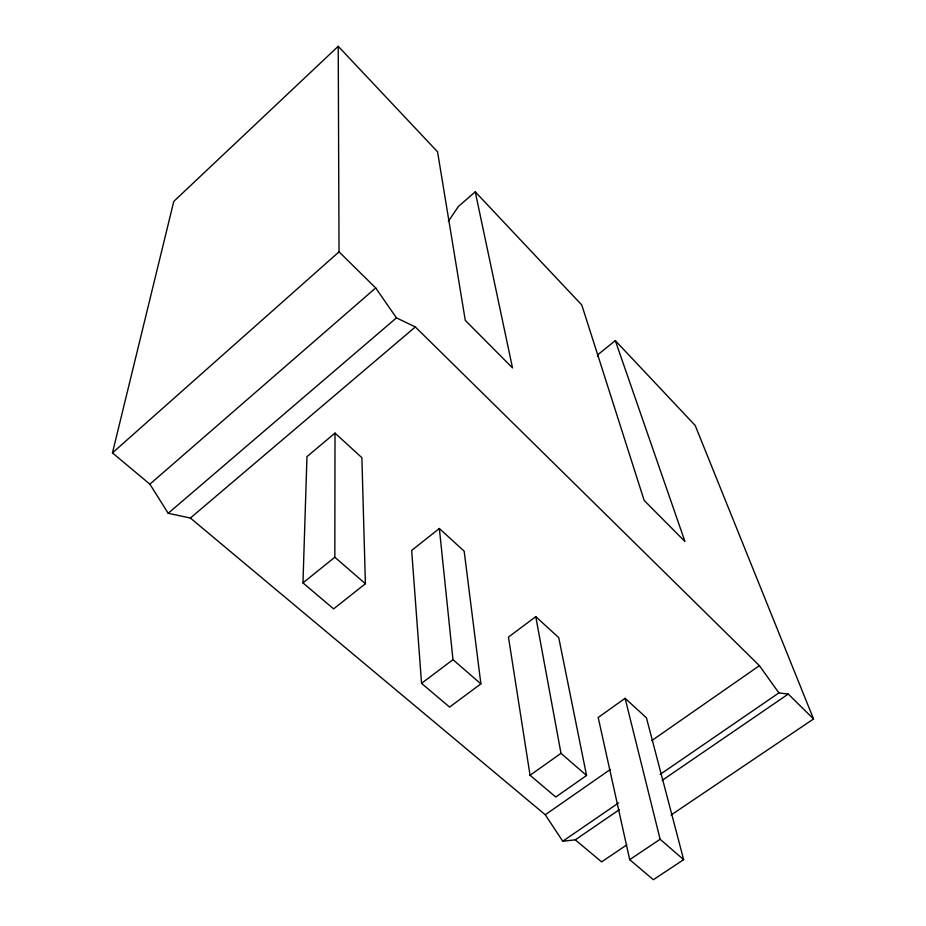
<?xml version="1.0" encoding="UTF-8"?>
<svg xmlns="http://www.w3.org/2000/svg" width="926" height="926" viewBox="0 0 926 926"><rect width="100%" height="100%" fill="white"/><g stroke="black" fill="none" stroke-linecap="round" stroke-linejoin="round"><path stroke-width="1.39" d="M365.4 583.727L334.83 557.232L335.004 433.102L306.969 456.622L302.964 582.905L333.626 608.88L365.4 583.727L361.881 457.687L335.004 433.102M619.297 809.706L575.278 839.836L562.765 841.236L545.264 814.753L190.386 518.039L168.196 513.282L149.873 484.171L112.451 452.883L173.787 201.393L338.221 46.3L437.558 151.818L465.269 320.361L512.518 367.923L475.235 191.821L458.382 206.498L448.358 221.36M597.42 356.255L598.844 353.871L615.327 340.629L695.183 425.439L813.549 718.958L671.061 815.03M112.451 452.883L339.032 251.837L338.221 46.3M149.873 484.171L375.701 287.94L339.032 251.837M168.196 513.282L396.455 317.861L415.334 326.947L759.413 665.667L778.882 692.914L788.257 694.06L813.549 718.958M190.386 518.039L415.334 326.947M302.964 582.905L334.83 557.232M439.352 528.503L411.665 550.403L421.55 683.353L449.573 707.094L480.883 683.863L464.169 551.19L439.352 528.503L452.976 659.671L480.883 683.863M421.55 683.353L452.976 659.671M535.772 616.647L508.455 637.1L530.054 775.259L555.75 797.031L586.563 775.49L558.737 637.632L535.772 616.647L560.994 753.324L586.563 775.49M625.108 698.308L598.184 717.476L629.692 859.664L653.351 879.7L683.654 859.664L646.429 717.8L625.108 698.308L660.122 839.269L683.654 859.664M530.054 775.259L560.994 753.324M545.264 814.753L610.338 769.448M651.742 740.615L759.413 665.667M562.765 841.236L618.58 802.935M660.145 774.414L778.882 692.914M662.136 780.387L788.257 694.06M626.763 844.906L601.611 861.863L575.278 839.836M629.692 859.664L660.122 839.269M475.235 191.821L581.806 305.013L644.149 500.422L684.951 541.502L615.327 340.629M375.701 287.94L396.455 317.861"/></g></svg>
